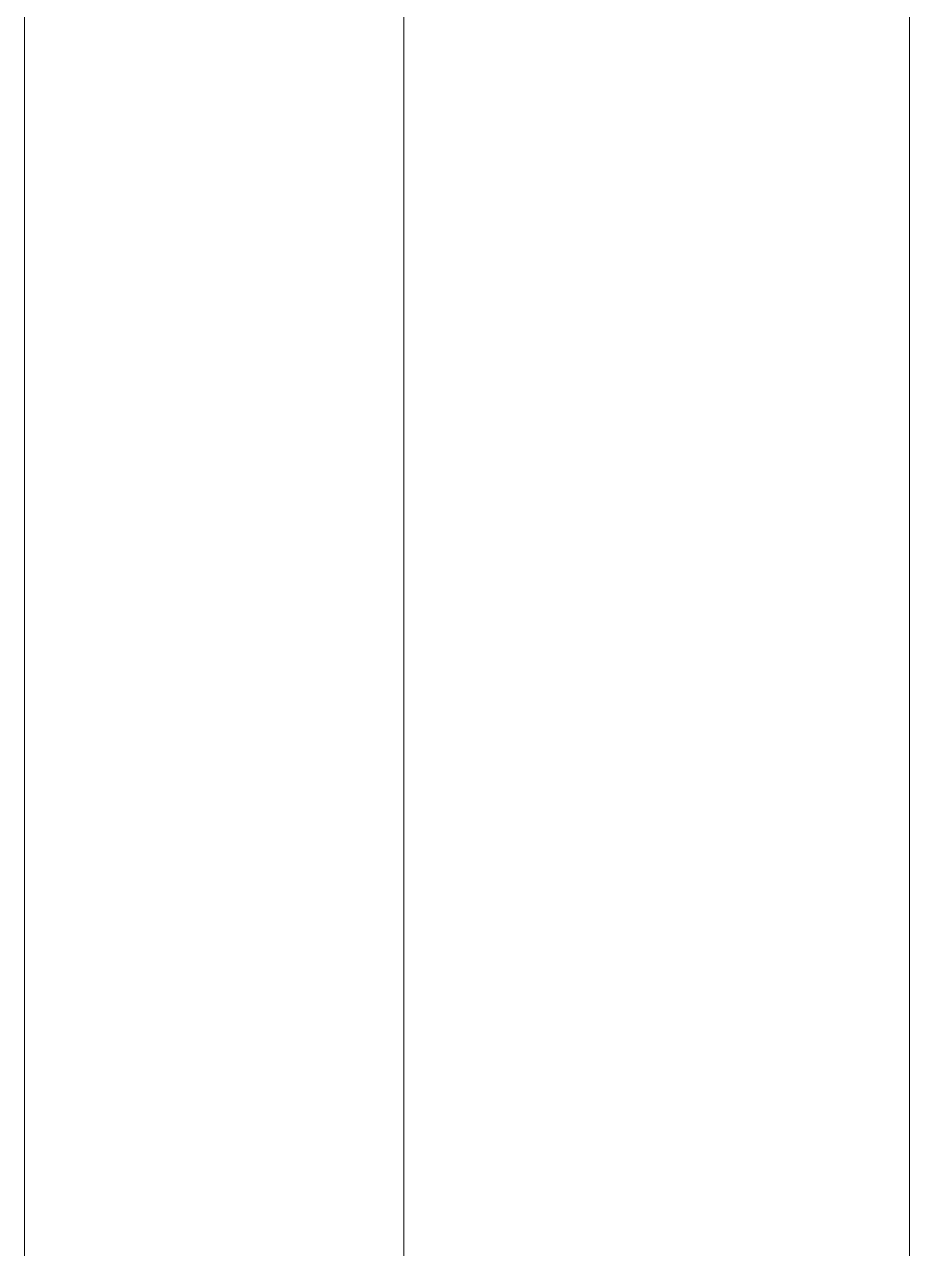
# Model space of a CAD drawing. Header units: millimetres. Extents: x -177800 to -26107, y -132450 to -18386.
# Drawn here: x -164789.872 to -164786.372, y -125504.397 to -125499.556 of the extents above; entities that cross this region are included whole.
import ezdxf

# ---------------------------------------------------------------- set-up
doc = ezdxf.new("R2010")
doc.units = ezdxf.units.MM
doc.layers.add('0-1', color=7, linetype='Continuous', lineweight=5)
doc.layers.add('A-_GENM----_M', color=6, linetype='Continuous', lineweight=9, true_color=0xff00ff)

# ---------------------------------------------------------------- blocks, each defined once
blk = doc.blocks.new('IDA - Toilet Partition - Corner - 950Lx700Width-4428229-BLK 2 UPPER ROOF PLAN')
at = {"layer": 'A-_GENM----_M'}
blk.add_open_spline([(916.3806, -1800), (915.5542, -1800), (913.5245, -1800), (909.5796, -1800), (904.8745, -1800), (901.6615, -1800), (900, -1800)], degree=3, dxfattribs=at)
blk = doc.blocks.new('IDA - Toilet Partition - Corner - 950Lx700Width-4428232-BLK 2 UPPER ROOF PLAN')
at = {"layer": 'A-_GENM----_M'}
for p, q in [((3, -1800), (100, -1800)), ((18, -1802), (3, -1802)), ((0, -1803.5), (30.25, -1803.5))]:
    blk.add_line(p, q, dxfattribs=at)
blk.add_open_spline([(16.3806, -1800), (15.5542, -1800), (13.5245, -1800), (9.5796, -1800), (4.8745, -1800), (1.6615, -1800), (0, -1800)], degree=3, dxfattribs=at)
blk = doc.blocks.new('1599_DB_A_BLK3_1STGD_R21_rvt-1-BLK 2 UPPER ROOF PLAN')
at = {"layer": 'A-_GENM----_M', "rotation": 269.9999999999992}
for name, p in [('IDA - Toilet Partition - Corner - 950Lx700Width-4428229-BLK 2 UPPER ROOF PLAN', (-162986.3719, -124592.3735)), ('IDA - Toilet Partition - Corner - 950Lx700Width-4428232-BLK 2 UPPER ROOF PLAN', (-162986.3719, -125492.3735))]:
    blk.add_blockref(name, p, dxfattribs=at)

msp = doc.modelspace()

# ---------------------------------------------------------------- block references
at = {"layer": '0-1'}
msp.add_blockref('1599_DB_A_BLK3_1STGD_R21_rvt-1-BLK 2 UPPER ROOF PLAN', (0, 0), dxfattribs=at)

doc.saveas('drawing.dxf')
